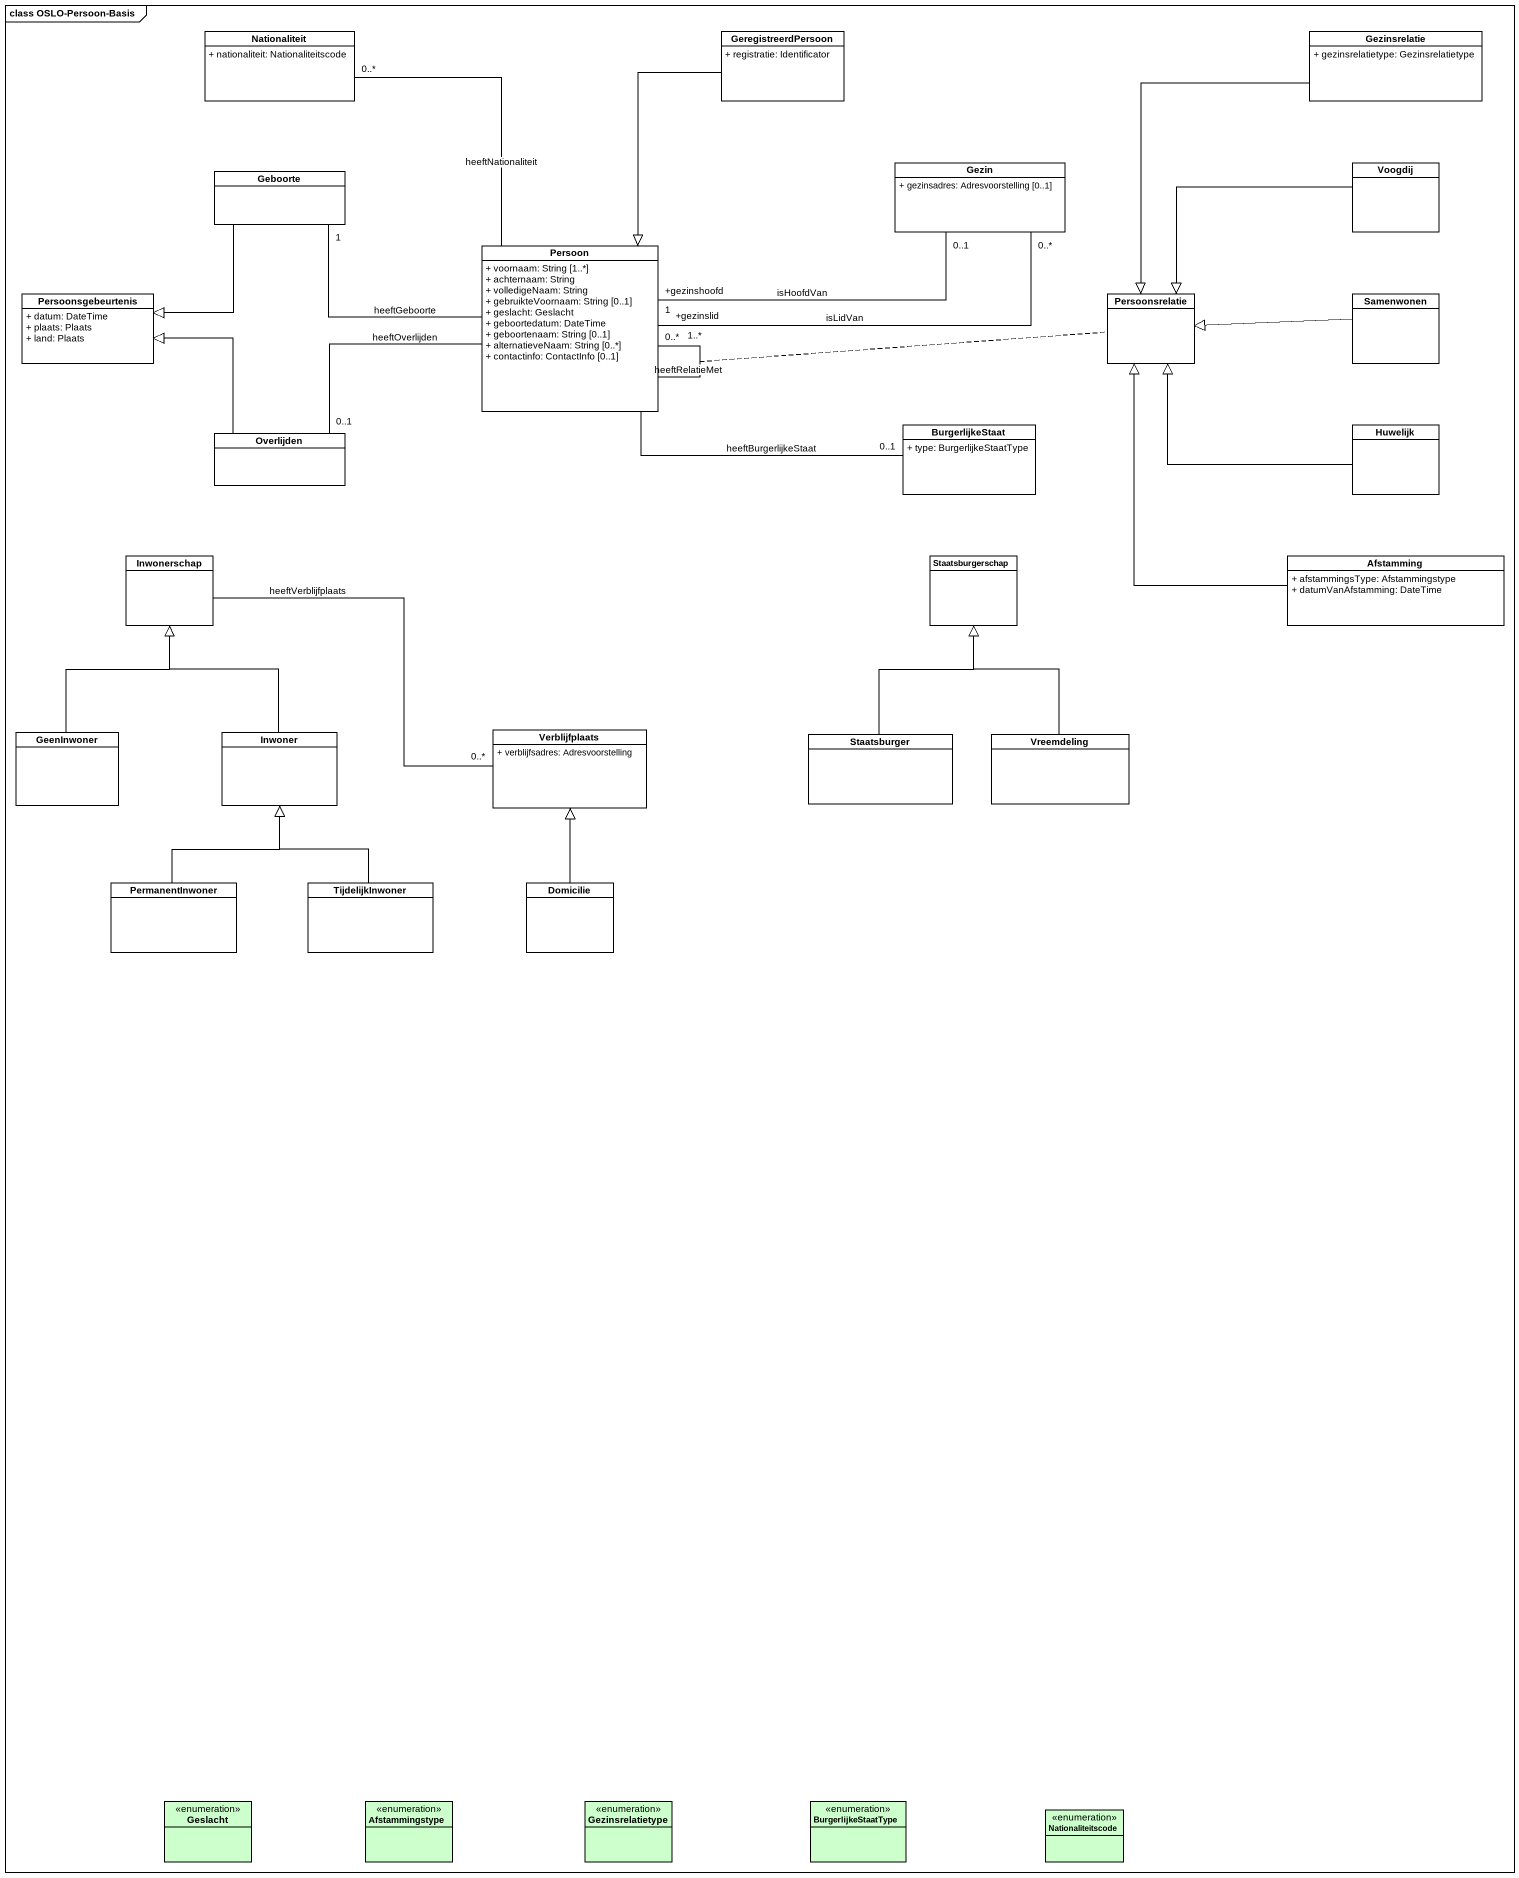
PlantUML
@startuml
mainframe class OSLO-Persoon-Basis
hide circle
hide empty members
skinparam classAttributeIconSize 0
class Nationaliteit {
  + nationaliteit: Nationaliteitscode
}
class GeregistreerdPersoon {
  + registratie: Identificator
}
class Gezinsrelatie {
  + gezinsrelatietype: Gezinsrelatietype
}
class Geboorte
class Gezin {
  + gezinsadres: Adresvoorstelling [0..1]
}
class Voogdij
class Persoon {
  + voornaam: String [1..*]
  + achternaam: String
  + volledigeNaam: String
  + gebruikteVoornaam: String [0..1]
  + geslacht: Geslacht
  + geboortedatum: DateTime
  + geboortenaam: String [0..1]
  + alternatieveNaam: String [0..*]
  + contactinfo: ContactInfo [0..1]
}
class Persoonsgebeurtenis {
  + datum: DateTime
  + plaats: Plaats
  + land: Plaats
}
class Persoonsrelatie
class Samenwonen
class BurgerlijkeStaat {
  + type: BurgerlijkeStaatType
}
class Huwelijk
class Overlijden
class Inwonerschap
class Staatsburgerschap
class Afstamming {
  + afstammingsType: Afstammingstype
  + datumVanAfstamming: DateTime
}
class GeenInwoner
class Inwoner
class Verblijfplaats {
  + verblijfsadres: Adresvoorstelling
}
class Staatsburger
class Vreemdeling
class PermanentInwoner
class TijdelijkInwoner
class Domicilie
enum Geslacht #CCFFCC
enum Afstammingstype #CCFFCC
enum Gezinsrelatietype #CCFFCC
enum BurgerlijkeStaatType #CCFFCC
enum Nationaliteitscode #CCFFCC
GeregistreerdPersoon --|> Persoon
Gezinsrelatie --|> Persoonsrelatie
Geboorte --|> Persoonsgebeurtenis
Voogdij -left-|> Persoonsrelatie
Persoon -up- "0..*" Nationaliteit : heeftNationaliteit
Persoon -left- "1" Geboorte : heeftGeboorte
Persoon "+gezinshoofd\n1" -right- "0..1" Gezin : isHoofdVan
Persoon "+gezinslid\n1..*" -right- "0..*" Gezin : isLidVan
Persoon -- "0..*" Persoon : heeftRelatieMet
(Persoon, Persoon) .. Persoonsrelatie
Persoon -right- "0..1" BurgerlijkeStaat : heeftBurgerlijkeStaat
Persoon -left- "0..1" Overlijden : heeftOverlijden
Samenwonen -left-|> Persoonsrelatie
Huwelijk -left-|> Persoonsrelatie
Overlijden -up-|> Persoonsgebeurtenis
Inwonerschap -right- "0..*" Verblijfplaats : heeftVerblijfplaats
Afstamming -up-|> Persoonsrelatie
GeenInwoner -up-|> Inwonerschap
Inwoner -up-|> Inwonerschap
Staatsburger -up-|> Staatsburgerschap
Vreemdeling -up-|> Staatsburgerschap
PermanentInwoner -up-|> Inwoner
TijdelijkInwoner -up-|> Inwoner
Domicilie -up-|> Verblijfplaats
@enduml
